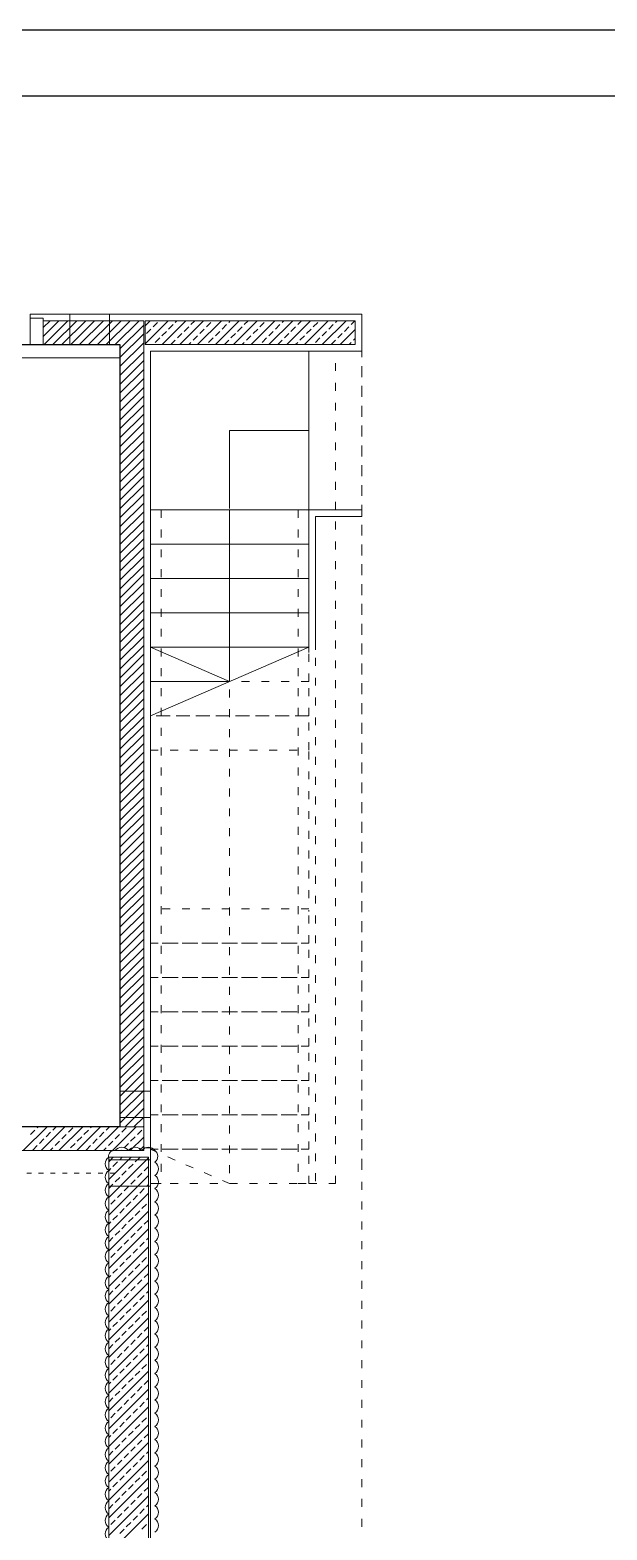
# Model space of a CAD drawing. Header units: millimetres. Extents: x 1780 to 154263, y -7240 to 17216.
# Drawn here: x 143554 to 143990, y 4276 to 5411 of the extents above; entities that cross this region are included whole.
import ezdxf

# ---------------------------------------------------------------- set-up
doc = ezdxf.new("R2010")
doc.units = ezdxf.units.MM
doc.linetypes.add('ACAD_ISO03W100', pattern=[30, 12, -18])
for name, color, linetype, lineweight in [('2d_SX_gruba przekroje', 90, 'Continuous', 20), ('2d_SX_instalacje - kanalizacja opadowa', 130, 'Continuous', 5), ('2d_SX_instalacje szkic - wentylacja nawiew', 170, 'Continuous', 5), ('2d_SX_oznaczenia', 40, 'Continuous', 0), ('2d_SX_przebicia', 96, 'Continuous', 13), ('2d_SX_stolarka drzwiowa', 211, 'Continuous', 5), ('2d_SX_szraf', 251, 'Continuous', 0), ('2d_SX_warstwy', 181, 'Continuous', 9), ('2d_SX_widok', 10, 'Continuous', 9), ('SX_PZT_utwardzona', 10, 'Continuous', 9)]:
    doc.layers.add(name, color=color, linetype=linetype, lineweight=lineweight)
doc.layers.add('2d_SX_powierzchnia', color=251, linetype='Continuous', plot=False)
doc.layers.add('2d_SX_rewizja 18 września', color=210, linetype='Continuous')
doc.layers.add('60 instalacje elektryka', color=10, linetype='Continuous')
doc.layers.add('2d_SX_zmiany względem PnB', color=7, linetype='Continuous', lineweight=15, true_color=0x0f4bff)

# ---------------------------------------------------------------- blocks, each defined once
blk = doc.blocks.new('PDKLD B2')
at = {"layer": '2d_SX_gruba przekroje', "color": 8}
for p, q in [((109079.9, -11252.1), (108988.9, -11252.1)), ((108988.9, -11252.1), (108988.9, -11275.1)), ((109239.9, -11252.1), (109079.9, -11252.1)), ((109239.9, -11280.1), (109239.9, -11252.1)), ((108988.9, -11275.1), (109056.9, -11275.1)), ((109056.9, -11275.1), (109056.9, -11867.1)), ((109079.9, -11280.1), (109239.9, -11280.1)), ((109079.9, -11885.1), (109079.9, -11280.1)), ((109079.9, -11280.1), (109084.9, -11280.1)), ((109056.9, -11867.1), (108711.4, -11867.1)), ((109074.9, -11883.1), (109079.9, -11883.1)), ((109079.9, -12235.4), (109079.9, -11884.1)), ((108324.9, -11885.1), (109074.9, -11885.1)), ((109048.4, -11890.1), (109048.4, -12226.9)), ((109079.9, -11885.1), (109079.9, -11885.1))]:
    blk.add_line(p, q, dxfattribs=at)
at = {"layer": '2d_SX_instalacje - kanalizacja opadowa', "color": 8, "ltscale": 8}
for p, q in [((108708.9, -11275.1), (109056.9, -11275.1)), ((109056.9, -11275.1), (109056.9, -11285.1)), ((109056.9, -11285.1), (108708.9, -11285.1))]:
    blk.add_line(p, q, dxfattribs=at)
at = {"layer": '2d_SX_instalacje szkic - wentylacja nawiew', "color": 8, "linetype": 'ACAD_ISO03W100', "ltscale": 0.3}
blk.add_line((108680.4, -11902.1), (109056.9, -11902.1), dxfattribs=at)
at = {"layer": '2d_SX_oznaczenia', "color": 8, "ltscale": 0.5}
for p, q in [((109199.9, -11340.1), (109139.9, -11340.1)), ((109139.9, -11340.1), (109139.9, -11399.1)), ((109139.9, -11530.1), (109139.9, -11400.1)), ((109139.9, -11530.1), (109079.9, -11504.1)), ((109079.9, -11556.1), (109199.9, -11504.1))]:
    blk.add_line(p, q, dxfattribs=at)
at = {"layer": '2d_SX_oznaczenia', "color": 8, "linetype": 'ACAD_ISO03W100', "ltscale": 0.5}
for p, q in [((109139.9, -11401.1), (109139.9, -11910.1)), ((109139.9, -11910.1), (109079.9, -11884.1))]:
    blk.add_line(p, q, dxfattribs=at)
at = {"layer": '2d_SX_powierzchnia', "color": 8}
for p, q in [((108708.9, -11275.1), (109056.9, -11275.1)), ((109056.9, -11275.1), (109056.9, -11867.1)), ((109056.9, -11867.1), (108708.9, -11867.1))]:
    blk.add_line(p, q, dxfattribs=at)
at = {"layer": '2d_SX_przebicia', "color": 8}
for p, q in [((109049.1, -11252.1), (109019.1, -11252.1)), ((109019.1, -11252.1), (109019.1, -11275.1)), ((109049.1, -11275.1), (109049.1, -11252.1)), ((109019.1, -11275.1), (109049.1, -11275.1)), ((109079.9, -11840.1), (109056.9, -11840.1)), ((109056.9, -11840.1), (109056.9, -11860.1)), ((109079.9, -11860.1), (109079.9, -11840.1)), ((109056.9, -11860.1), (109079.9, -11860.1)), ((109048.4, -11892.1), (109079.9, -11892.1)), ((109048.4, -11912.1), (109048.4, -11892.1)), ((109079.9, -11892.1), (109079.9, -11912.1)), ((109079.9, -11912.1), (109048.4, -11912.1))]:
    blk.add_line(p, q, dxfattribs=at)
at = {"layer": '2d_SX_stolarka drzwiowa', "color": 8}
for p, q in [((108988.9, -11275.1), (108988.9, -11255.1)), ((108988.9, -11255.1), (108998.9, -11255.1)), ((108998.9, -11255.1), (108998.9, -11275.1)), ((108998.9, -11275.1), (108988.9, -11275.1))]:
    blk.add_line(p, q, dxfattribs=at)
at = {"layer": '2d_SX_szraf', "color": 8, "linetype": 'Continuous'}
for p, q in [((108998.9, -11262.2), (109004, -11257.1)), ((108998.9, -11269), (109010.7, -11257.1)), ((108999.5, -11275.1), (109017.5, -11257.1)), ((109006.2, -11275.1), (109024.2, -11257.1)), ((109013, -11275.1), (109031, -11257.1)), ((109019.7, -11275.1), (109037.7, -11257.1)), ((109026.4, -11275.1), (109044.4, -11257.1)), ((109033.2, -11275.1), (109051.2, -11257.1)), ((109039.9, -11275.1), (109057.9, -11257.1)), ((109046.6, -11275.1), (109064.6, -11257.1)), ((109053.4, -11275.1), (109071.4, -11257.1)), ((109056.9, -11278.3), (109074.9, -11260.3)), ((109075.9, -11261), (109079.8, -11257.1)), ((109075.9, -11274.5), (109093.3, -11257.1)), ((109082, -11261.7), (109085.3, -11258.3)), ((109088.8, -11275.1), (109106.8, -11257.1)), ((109093.7, -11263.4), (109097.1, -11260)), ((109098.8, -11258.3), (109100, -11257.1)), ((109102.2, -11275.1), (109120.2, -11257.1)), ((109110.6, -11260), (109113.5, -11257.1)), ((109115.7, -11275.1), (109133.7, -11257.1)), ((109122.4, -11261.7), (109125.7, -11258.3)), ((109129.2, -11275.1), (109147.2, -11257.1)), ((109134.2, -11263.4), (109137.5, -11260)), ((109139.2, -11258.3), (109140.4, -11257.1)), ((109142.7, -11275.1), (109160.7, -11257.1)), ((109151, -11260), (109153.9, -11257.1)), ((109156.1, -11275.1), (109174.1, -11257.1)), ((109162.8, -11261.7), (109166.1, -11258.3)), ((109169.6, -11275.1), (109187.6, -11257.1)), ((109174.6, -11263.4), (109177.9, -11260)), ((109179.6, -11258.3), (109180.9, -11257.1)), ((109183.1, -11275.1), (109201.1, -11257.1)), ((109191.4, -11260), (109194.3, -11257.1)), ((109196.5, -11275.1), (109214.5, -11257.1)), ((109203.2, -11261.7), (109206.6, -11258.3)), ((109210, -11275.1), (109228, -11257.1)), ((109215, -11263.4), (109218.3, -11260)), ((109220, -11258.3), (109221.3, -11257.1)), ((109231.8, -11260), (109234.7, -11257.1)), ((109056.9, -11285), (109074.9, -11267)), ((109076.9, -11266.8), (109080.3, -11263.4)), ((109083.6, -11273.5), (109087, -11270.1)), ((109088.7, -11268.4), (109092.1, -11265.1)), ((109095.5, -11275.1), (109098.8, -11271.8)), ((109100.5, -11270.1), (109103.8, -11266.8)), ((109105.5, -11265.1), (109108.9, -11261.7)), ((109112.3, -11271.8), (109115.6, -11268.4)), ((109117.3, -11266.8), (109120.7, -11263.4)), ((109124, -11273.5), (109127.4, -11270.1)), ((109129.1, -11268.4), (109132.5, -11265.1)), ((109135.9, -11275.1), (109139.2, -11271.8)), ((109140.9, -11270.1), (109144.3, -11266.8)), ((109145.9, -11265.1), (109149.3, -11261.7)), ((109152.7, -11271.8), (109156, -11268.4)), ((109157.7, -11266.8), (109161.1, -11263.4)), ((109164.5, -11273.5), (109167.8, -11270.1)), ((109169.5, -11268.4), (109172.9, -11265.1)), ((109176.3, -11275.1), (109179.6, -11271.8)), ((109181.3, -11270.1), (109184.7, -11266.8)), ((109186.3, -11265.1), (109189.7, -11261.7)), ((109193.1, -11271.8), (109196.5, -11268.4)), ((109198.1, -11266.8), (109201.5, -11263.4)), ((109204.9, -11273.5), (109208.2, -11270.1)), ((109209.9, -11268.4), (109213.3, -11265.1)), ((109216.7, -11275.1), (109220, -11271.8)), ((109221.7, -11270.1), (109225.1, -11266.8)), ((109223.5, -11275.1), (109234.9, -11263.7)), ((109226.8, -11265.1), (109230.1, -11261.7)), ((109233.5, -11271.8), (109234.9, -11270.4)), ((109056.9, -11291.8), (109074.9, -11273.8)), ((109056.9, -11298.5), (109074.9, -11280.5)), ((109109, -11275.1), (109110.6, -11273.5)), ((109149.4, -11275.1), (109151, -11273.5)), ((109189.8, -11275.1), (109191.4, -11273.5)), ((109230.2, -11275.1), (109231.8, -11273.5)), ((109056.9, -11305.2), (109074.9, -11287.2)), ((109056.9, -11312), (109074.9, -11294)), ((109056.9, -11318.7), (109074.9, -11300.7)), ((109056.9, -11325.5), (109074.9, -11307.5)), ((109056.9, -11332.2), (109074.9, -11314.2)), ((109056.9, -11338.9), (109074.9, -11320.9)), ((109056.9, -11345.7), (109074.9, -11327.7)), ((109056.9, -11352.4), (109074.9, -11334.4)), ((109056.9, -11359.1), (109074.9, -11341.1)), ((109056.9, -11365.9), (109074.9, -11347.9)), ((109056.9, -11372.6), (109074.9, -11354.6)), ((109056.9, -11379.3), (109074.9, -11361.3)), ((109056.9, -11386.1), (109074.9, -11368.1)), ((109056.9, -11392.8), (109074.9, -11374.8)), ((109056.9, -11399.5), (109074.9, -11381.5)), ((109056.9, -11406.3), (109074.9, -11388.3)), ((109056.9, -11413), (109074.9, -11395)), ((109056.9, -11419.7), (109074.9, -11401.7)), ((109056.9, -11426.5), (109074.9, -11408.5)), ((109056.9, -11433.2), (109074.9, -11415.2)), ((109056.9, -11440), (109074.9, -11422)), ((109056.9, -11446.7), (109074.9, -11428.7)), ((109056.9, -11453.4), (109074.9, -11435.4)), ((109056.9, -11460.2), (109074.9, -11442.2)), ((109056.9, -11466.9), (109074.9, -11448.9)), ((109056.9, -11473.6), (109074.9, -11455.6)), ((109056.9, -11480.4), (109074.9, -11462.4)), ((109056.9, -11487.1), (109074.9, -11469.1)), ((109056.9, -11493.8), (109074.9, -11475.8)), ((109056.9, -11500.6), (109074.9, -11482.6)), ((109056.9, -11507.3), (109074.9, -11489.3)), ((109056.9, -11514), (109074.9, -11496)), ((109056.9, -11520.8), (109074.9, -11502.8)), ((109056.9, -11527.5), (109074.9, -11509.5)), ((109056.9, -11534.2), (109074.9, -11516.2)), ((109056.9, -11541), (109074.9, -11523)), ((109056.9, -11547.7), (109074.9, -11529.7)), ((109056.9, -11554.5), (109074.9, -11536.5)), ((109056.9, -11561.2), (109074.9, -11543.2)), ((109056.9, -11567.9), (109074.9, -11549.9)), ((109056.9, -11574.7), (109074.9, -11556.7)), ((109056.9, -11581.4), (109074.9, -11563.4)), ((109056.9, -11588.1), (109074.9, -11570.1)), ((109056.9, -11594.9), (109074.9, -11576.9)), ((109056.9, -11601.6), (109074.9, -11583.6)), ((109056.9, -11608.3), (109074.9, -11590.3)), ((109056.9, -11615.1), (109074.9, -11597.1)), ((109056.9, -11621.8), (109074.9, -11603.8)), ((109056.9, -11628.5), (109074.9, -11610.5)), ((109056.9, -11635.3), (109074.9, -11617.3)), ((109056.9, -11642), (109074.9, -11624)), ((109056.9, -11648.7), (109074.9, -11630.7)), ((109056.9, -11655.5), (109074.9, -11637.5)), ((109056.9, -11662.2), (109074.9, -11644.2)), ((109056.9, -11668.9), (109074.9, -11650.9)), ((109056.9, -11675.7), (109074.9, -11657.7)), ((109056.9, -11682.4), (109074.9, -11664.4)), ((109056.9, -11689.2), (109074.9, -11671.2)), ((109056.9, -11695.9), (109074.9, -11677.9)), ((109056.9, -11702.6), (109074.9, -11684.6)), ((109056.9, -11709.4), (109074.9, -11691.4)), ((109056.9, -11716.1), (109074.9, -11698.1)), ((109056.9, -11722.8), (109074.9, -11704.8)), ((109056.9, -11729.6), (109074.9, -11711.6)), ((109056.9, -11736.3), (109074.9, -11718.3)), ((109056.9, -11743), (109074.9, -11725)), ((109056.9, -11749.8), (109074.9, -11731.8)), ((109056.9, -11756.5), (109074.9, -11738.5)), ((109056.9, -11763.2), (109074.9, -11745.2)), ((109056.9, -11770), (109074.9, -11752)), ((109056.9, -11776.7), (109074.9, -11758.7)), ((109056.9, -11783.4), (109074.9, -11765.4)), ((109056.9, -11790.2), (109074.9, -11772.2)), ((109056.9, -11796.9), (109074.9, -11778.9)), ((109056.9, -11803.7), (109074.9, -11785.7)), ((109056.9, -11810.4), (109074.9, -11792.4)), ((109056.9, -11817.1), (109074.9, -11799.1)), ((109056.9, -11823.9), (109074.9, -11805.9)), ((109056.9, -11830.6), (109074.9, -11812.6)), ((109056.9, -11837.3), (109074.9, -11819.3)), ((109056.9, -11844.1), (109074.9, -11826.1)), ((109056.9, -11850.8), (109074.9, -11832.8)), ((109056.9, -11857.5), (109074.9, -11839.5)), ((109056.9, -11864.3), (109074.9, -11846.3)), ((109060.8, -11867.1), (109074.9, -11853)), ((109067.5, -11867.1), (109074.9, -11859.7)), ((108983.8, -11885.1), (109001.8, -11867.1)), ((108989.3, -11872.9), (108992.6, -11869.6)), ((108994.3, -11867.9), (108995.1, -11867.1)), ((108997.3, -11885.1), (109015.3, -11867.1)), ((109001.1, -11874.6), (109004.4, -11871.2)), ((109006.1, -11869.6), (109008.6, -11867.1)), ((109010.8, -11885.1), (109028.8, -11867.1)), ((109012.9, -11876.3), (109016.2, -11872.9)), ((109017.9, -11871.2), (109021.3, -11867.9)), ((109024.3, -11885.1), (109042.3, -11867.1)), ((109029.7, -11872.9), (109033.1, -11869.6)), ((109034.7, -11867.9), (109035.5, -11867.1)), ((109037.7, -11885.1), (109055.7, -11867.1)), ((109041.5, -11874.6), (109044.8, -11871.2)), ((109046.5, -11869.6), (109049, -11867.1)), ((109051.2, -11885.1), (109069.2, -11867.1)), ((109053.3, -11876.3), (109056.6, -11872.9)), ((109058.3, -11871.2), (109061.7, -11867.9)), ((109070.1, -11872.9), (109073.5, -11869.6)), ((109074.3, -11867.1), (109074.9, -11866.5)), ((108991, -11884.7), (108994.3, -11881.3)), ((108996, -11879.7), (108999.4, -11876.3)), ((109004.1, -11885.1), (109006.1, -11883)), ((109007.8, -11881.3), (109011.2, -11878)), ((109017.5, -11885.1), (109017.9, -11884.7)), ((109019.6, -11883), (109023, -11879.7)), ((109024.6, -11878), (109028, -11874.6)), ((109031.4, -11884.7), (109034.7, -11881.3)), ((109036.4, -11879.7), (109039.8, -11876.3)), ((109044.5, -11885.1), (109046.5, -11883)), ((109048.2, -11881.3), (109051.6, -11878)), ((109057.9, -11885.1), (109058.3, -11884.7)), ((109060, -11883), (109063.4, -11879.7)), ((109064.7, -11885.1), (109074.9, -11874.9)), ((109065, -11878), (109068.4, -11874.6)), ((109071.8, -11884.7), (109074.9, -11881.6)), ((109048.4, -11893.5), (109051.8, -11890.1)), ((109048.4, -11907), (109065.3, -11890.1)), ((109048.4, -11920.5), (109078.4, -11890.5)), ((109051.6, -11897), (109055, -11893.6)), ((109056.7, -11892), (109058.6, -11890.1)), ((109063.4, -11898.7), (109066.8, -11895.3)), ((109068.5, -11893.6), (109071.9, -11890.3)), ((109048.4, -11900.3), (109050, -11898.7)), ((109048.4, -11934), (109078.4, -11904)), ((109053.3, -11908.8), (109056.7, -11905.4)), ((109058.4, -11903.7), (109061.7, -11900.4)), ((109065.1, -11910.5), (109068.5, -11907.1)), ((109070.2, -11905.4), (109073.5, -11902.1)), ((109075.2, -11900.4), (109078.4, -11897.2)), ((109048.4, -11913.7), (109051.6, -11910.5)), ((109048.4, -11947.4), (109078.4, -11917.4)), ((109055, -11920.6), (109058.4, -11917.2)), ((109060.1, -11915.5), (109063.4, -11912.2)), ((109066.8, -11922.3), (109070.2, -11918.9)), ((109071.9, -11917.2), (109075.2, -11913.8)), ((109076.9, -11912.2), (109078.4, -11910.7)), ((109050, -11925.6), (109053.3, -11922.3)), ((109056.7, -11932.4), (109060.1, -11929)), ((109061.7, -11927.3), (109065.1, -11923.9)), ((109073.5, -11929), (109076.9, -11925.6)), ((109048.4, -11960.9), (109078.4, -11930.9)), ((109048.4, -11940.7), (109050, -11939.1)), ((109051.6, -11937.4), (109055, -11934.1)), ((109058.4, -11944.2), (109061.7, -11940.8)), ((109063.4, -11939.1), (109066.8, -11935.7)), ((109068.5, -11934.1), (109071.9, -11930.7)), ((109075.2, -11940.8), (109078.4, -11937.6)), ((109048.4, -11974.4), (109078.4, -11944.4)), ((109048.4, -11954.2), (109051.6, -11950.9)), ((109053.3, -11949.2), (109056.7, -11945.8)), ((109060.1, -11955.9), (109063.4, -11952.6)), ((109065.1, -11950.9), (109068.5, -11947.5)), ((109070.2, -11945.8), (109073.5, -11942.5)), ((109076.9, -11952.6), (109078.4, -11951.1)), ((109048.4, -11987.8), (109078.4, -11957.8)), ((109050, -11966), (109053.3, -11962.7)), ((109055, -11961), (109058.4, -11957.6)), ((109061.7, -11967.7), (109065.1, -11964.4)), ((109066.8, -11962.7), (109070.2, -11959.3)), ((109071.9, -11957.6), (109075.2, -11954.3)), ((109048.4, -12001.3), (109078.4, -11971.3)), ((109051.6, -11977.8), (109055, -11974.5)), ((109056.7, -11972.8), (109060.1, -11969.4)), ((109068.5, -11974.5), (109071.9, -11971.1)), ((109073.5, -11969.4), (109076.9, -11966)), ((109048.4, -11981.1), (109050, -11979.5)), ((109048.4, -12014.8), (109078.4, -11984.8)), ((109053.3, -11989.6), (109056.7, -11986.2)), ((109058.4, -11984.6), (109061.7, -11981.2)), ((109063.4, -11979.5), (109066.8, -11976.1)), ((109070.2, -11986.2), (109073.5, -11982.9)), ((109075.2, -11981.2), (109078.4, -11978)), ((109048.4, -11994.6), (109051.6, -11991.3)), ((109048.4, -12028.2), (109078.4, -11998.2)), ((109055, -12001.4), (109058.4, -11998)), ((109060.1, -11996.4), (109063.4, -11993)), ((109065.1, -11991.3), (109068.5, -11987.9)), ((109071.9, -11998), (109075.2, -11994.7)), ((109076.9, -11993), (109078.4, -11991.5)), ((109050, -12006.5), (109053.3, -12003.1)), ((109061.7, -12008.1), (109065.1, -12004.8)), ((109066.8, -12003.1), (109070.2, -11999.7)), ((109073.5, -12009.8), (109076.9, -12006.5)), ((109048.4, -12041.7), (109078.4, -12011.7)), ((109048.4, -12021.5), (109050, -12019.9)), ((109051.6, -12018.2), (109055, -12014.9)), ((109056.7, -12013.2), (109060.1, -12009.8)), ((109063.4, -12019.9), (109066.8, -12016.6)), ((109068.5, -12014.9), (109071.9, -12011.5)), ((109075.2, -12021.6), (109078.4, -12018.5)), ((109048.4, -12055.2), (109078.4, -12025.2)), ((109048.4, -12035), (109051.6, -12031.7)), ((109053.3, -12030), (109056.7, -12026.7)), ((109058.4, -12025), (109061.7, -12021.6)), ((109065.1, -12031.7), (109068.5, -12028.3)), ((109070.2, -12026.7), (109073.5, -12023.3)), ((109076.9, -12033.4), (109078.4, -12031.9)), ((109048.4, -12068.7), (109078.4, -12038.7)), ((109050, -12046.9), (109053.3, -12043.5)), ((109055, -12041.8), (109058.4, -12038.4)), ((109060.1, -12036.8), (109063.4, -12033.4)), ((109066.8, -12043.5), (109070.2, -12040.1)), ((109071.9, -12038.4), (109075.2, -12035.1)), ((109048.4, -12082.1), (109078.4, -12052.1)), ((109056.7, -12053.6), (109060.1, -12050.2)), ((109061.7, -12048.6), (109065.1, -12045.2)), ((109068.5, -12055.3), (109071.9, -12051.9)), ((109073.5, -12050.2), (109076.9, -12046.9)), ((109048.4, -12061.9), (109050, -12060.3)), ((109048.4, -12095.6), (109078.4, -12065.6)), ((109051.6, -12058.7), (109055, -12055.3)), ((109058.4, -12065.4), (109061.7, -12062)), ((109063.4, -12060.3), (109066.8, -12057)), ((109070.2, -12067.1), (109073.5, -12063.7)), ((109075.2, -12062), (109078.4, -12058.9)), ((109048.4, -12075.4), (109051.6, -12072.1)), ((109053.3, -12070.4), (109056.7, -12067.1)), ((109060.1, -12077.2), (109063.4, -12073.8)), ((109065.1, -12072.1), (109068.5, -12068.8)), ((109071.9, -12078.9), (109075.2, -12075.5)), ((109076.9, -12073.8), (109078.4, -12072.3)), ((109048.4, -12109.1), (109078.4, -12079.1)), ((109050, -12087.3), (109053.3, -12083.9)), ((109055, -12082.2), (109058.4, -12078.9)), ((109061.7, -12089), (109065.1, -12085.6)), ((109066.8, -12083.9), (109070.2, -12080.5)), ((109073.5, -12090.6), (109076.9, -12087.3)), ((109048.4, -12122.5), (109078.4, -12092.5)), ((109051.6, -12099.1), (109055, -12095.7)), ((109056.7, -12094), (109060.1, -12090.6)), ((109063.4, -12100.7), (109066.8, -12097.4)), ((109068.5, -12095.7), (109071.9, -12092.3)), ((109075.2, -12102.4), (109078.4, -12099.3)), ((109048.4, -12102.3), (109050, -12100.7)), ((109048.4, -12136), (109078.4, -12106)), ((109053.3, -12110.9), (109056.7, -12107.5)), ((109058.4, -12105.8), (109061.7, -12102.4)), ((109065.1, -12112.5), (109068.5, -12109.2)), ((109070.2, -12107.5), (109073.5, -12104.1)), ((109048.4, -12115.8), (109051.6, -12112.5)), ((109048.4, -12149.5), (109078.4, -12119.5)), ((109055, -12122.6), (109058.4, -12119.3)), ((109060.1, -12117.6), (109063.4, -12114.2)), ((109066.8, -12124.3), (109070.2, -12121)), ((109071.9, -12119.3), (109075.2, -12115.9)), ((109076.9, -12114.2), (109078.4, -12112.7)), ((109048.4, -12162.9), (109078.4, -12132.9)), ((109050, -12127.7), (109053.3, -12124.3)), ((109056.7, -12134.4), (109060.1, -12131.1)), ((109061.7, -12129.4), (109065.1, -12126)), ((109068.5, -12136.1), (109071.9, -12132.7)), ((109073.5, -12131.1), (109076.9, -12127.7)), ((109048.4, -12142.7), (109050, -12141.2)), ((109051.6, -12139.5), (109055, -12136.1)), ((109058.4, -12146.2), (109061.7, -12142.8)), ((109063.4, -12141.2), (109066.8, -12137.8)), ((109070.2, -12147.9), (109073.5, -12144.5)), ((109075.2, -12142.8), (109078.4, -12139.7)), ((109048.4, -12176.4), (109078.4, -12146.4)), ((109048.4, -12156.2), (109051.6, -12152.9)), ((109053.3, -12151.3), (109056.7, -12147.9)), ((109060.1, -12158), (109063.4, -12154.6)), ((109065.1, -12152.9), (109068.5, -12149.6)), ((109071.9, -12159.7), (109075.2, -12156.3)), ((109076.9, -12154.6), (109078.4, -12153.2)), ((109048.4, -12189.9), (109078.4, -12159.9)), ((109050, -12168.1), (109053.3, -12164.7)), ((109055, -12163), (109058.4, -12159.7)), ((109061.7, -12169.8), (109065.1, -12166.4)), ((109066.8, -12164.7), (109070.2, -12161.4)), ((109073.5, -12171.5), (109076.9, -12168.1)), ((109056.7, -12174.8), (109060.1, -12171.5))]:
    blk.add_line(p, q, dxfattribs=at)
at = {"layer": '2d_SX_warstwy', "color": 8}
for p, q in [((109074.9, -11257.1), (108998.9, -11257.1)), ((108998.9, -11257.1), (108998.9, -11275.1)), ((109074.9, -11885.1), (109074.9, -11257.1)), ((109075.9, -11257.1), (109234.9, -11257.1)), ((109075.9, -11275.1), (109075.9, -11257.1)), ((109234.9, -11257.1), (109234.9, -11275.1)), ((108998.9, -11275.1), (109056.9, -11275.1)), ((109056.9, -11275.1), (109056.9, -11867.1)), ((109234.9, -11275.1), (109075.9, -11275.1)), ((109056.9, -11867.1), (108342.9, -11867.1)), ((108342.9, -11867.1), (109074.9, -11867.1)), ((109074.9, -11867.1), (109074.9, -11885.1)), ((108324.9, -11885.1), (109074.9, -11885.1)), ((109074.9, -11885.1), (108324.9, -11885.1)), ((109078.4, -11890.1), (109048.4, -11890.1)), ((109048.4, -11890.1), (109048.4, -12226.9)), ((109078.4, -12235), (109078.4, -11890.1))]:
    blk.add_line(p, q, dxfattribs=at)
at = {"layer": '2d_SX_widok', "color": 8, "linetype": 'ACAD_ISO03W100', "ltscale": 0.5}
for p, q in [((109219.9, -11910.1), (109219.9, -11280.1)), ((109239.9, -11897.4), (109239.9, -11272.1)), ((109239.9, -12514.7), (109239.9, -11280.1)), ((109079.9, -11400.1), (109088.1, -11400.1)), ((109088.1, -11400.1), (109088.1, -11910.1)), ((109199.9, -11400.1), (109191.7, -11400.1)), ((109191.7, -11400.1), (109191.7, -11910.1)), ((109204.9, -11497.2), (109204.9, -11910.1)), ((109199.9, -11530.1), (109199.9, -11504.1)), ((109199.9, -11530.1), (109139.9, -11530.1)), ((109199.9, -11556.1), (109199.9, -11530.1)), ((109079.9, -11556.1), (109079.9, -11582.1)), ((109199.9, -11556.1), (109079.9, -11556.1)), ((109084.4, -11556.1), (109199.9, -11556.1)), ((109199.9, -11582.1), (109199.9, -11556.1)), ((109079.9, -11582.1), (109199.9, -11582.1)), ((109199.9, -11583.1), (109199.9, -11704.1)), ((109199.9, -11702.1), (109079.9, -11702.1)), ((109079.9, -11702.1), (109079.9, -11728.1)), ((109199.9, -11728.1), (109199.9, -11702.1)), ((109079.9, -11728.1), (109199.9, -11728.1)), ((109199.9, -11728.1), (109079.9, -11728.1)), ((109079.9, -11728.1), (109079.9, -11754.1)), ((109199.9, -11754.1), (109199.9, -11728.1)), ((109079.9, -11754.1), (109199.9, -11754.1)), ((109199.9, -11754.1), (109079.9, -11754.1)), ((109079.9, -11754.1), (109079.9, -11780.1)), ((109199.9, -11780.1), (109199.9, -11754.1)), ((109199.9, -11780.1), (109079.9, -11780.1)), ((109079.9, -11780.1), (109079.9, -11806.1)), ((109079.9, -11780.1), (109199.9, -11780.1)), ((109199.9, -11806.1), (109199.9, -11780.1)), ((109199.9, -11806.1), (109079.9, -11806.1)), ((109079.9, -11806.1), (109079.9, -11832.1)), ((109079.9, -11806.1), (109199.9, -11806.1)), ((109199.9, -11832.1), (109199.9, -11806.1)), ((109199.9, -11832.1), (109079.9, -11832.1)), ((109079.9, -11832.1), (109079.9, -11858.1)), ((109079.9, -11832.1), (109199.9, -11832.1)), ((109199.9, -11858.1), (109199.9, -11832.1)), ((109199.9, -11858.1), (109079.9, -11858.1)), ((109079.9, -11858.1), (109079.9, -11884.1)), ((109079.9, -11858.1), (109199.9, -11858.1)), ((109199.9, -11884.1), (109199.9, -11858.1)), ((109199.9, -11884.1), (109079.9, -11884.1)), ((109079.9, -11884.1), (109079.9, -11910.1)), ((109079.9, -11884.1), (109199.9, -11884.1)), ((109199.9, -11910.1), (109199.9, -11884.1)), ((109079.9, -11910.1), (109199.9, -11910.1)), ((109088.1, -11910.1), (109079.9, -11910.1)), ((109191.7, -11910.1), (109199.9, -11910.1)), ((109199.9, -11910.1), (109219.9, -11910.1))]:
    blk.add_line(p, q, dxfattribs=at)
at = {"layer": '2d_SX_zmiany względem PnB', "color": 8}
for centre, radius, start, end in [((109058.4, -11888.6), 6.1, 35, 145), ((109068.4, -11888.6), 6.1, 35, 145), ((109078.4, -11888.6), 6.1, 35, 145), ((109051.9, -11895.1), 6.1, 125, 235), ((109052.6, -11889.3), 4.32, 80, 190), ((109080.3, -11889.4), 5.3, 305, 55), ((109079.9, -11898.8), 6.1, 305, 55), ((109051.9, -11905.1), 6.1, 125, 235), ((109079.9, -11908.8), 6.1, 305, 55), ((109051.9, -11915.1), 6.1, 125, 235), ((109079.9, -11918.8), 6.1, 305, 55), ((109051.9, -11925.1), 6.1, 125, 235), ((109051.9, -11935.1), 6.1, 125, 235), ((109079.9, -11928.8), 6.1, 305, 55), ((109051.9, -11945.1), 6.1, 125, 235), ((109079.9, -11938.8), 6.1, 305, 55), ((109051.9, -11955.1), 6.1, 125, 235), ((109079.9, -11948.8), 6.1, 305, 55), ((109051.9, -11965.1), 6.1, 125, 235), ((109079.9, -11958.8), 6.1, 305, 55), ((109079.9, -11968.8), 6.1, 305, 55), ((109051.9, -11975.1), 6.1, 125, 235), ((109079.9, -11978.8), 6.1, 305, 55), ((109051.9, -11985.1), 6.1, 125, 235), ((109079.9, -11988.8), 6.1, 305, 55), ((109051.9, -11995.1), 6.1, 125, 235), ((109079.9, -11998.8), 6.1, 305, 55), ((109051.9, -12005.1), 6.1, 125, 235), ((109079.9, -12008.8), 6.1, 305, 55), ((109051.9, -12015.1), 6.1, 125, 235), ((109051.9, -12025.1), 6.1, 125, 235), ((109079.9, -12018.8), 6.1, 305, 55), ((109051.9, -12035.1), 6.1, 125, 235), ((109079.9, -12028.8), 6.1, 305, 55), ((109051.9, -12045.1), 6.1, 125, 235), ((109079.9, -12038.8), 6.1, 305, 55), ((109079.9, -12048.8), 6.1, 305, 55), ((109051.9, -12055.1), 6.1, 125, 235), ((109079.9, -12058.8), 6.1, 305, 55), ((109051.9, -12065.1), 6.1, 125, 235), ((109079.9, -12068.8), 6.1, 305, 55), ((109051.9, -12075.1), 6.1, 125, 235), ((109079.9, -12078.8), 6.1, 305, 55), ((109051.9, -12085.1), 6.1, 125, 235), ((109079.9, -12088.8), 6.1, 305, 55), ((109051.9, -12095.1), 6.1, 125, 235), ((109051.9, -12105.1), 6.1, 125, 235), ((109079.9, -12098.8), 6.1, 305, 55), ((109051.9, -12115.1), 6.1, 125, 235), ((109079.9, -12108.8), 6.1, 305, 55), ((109051.9, -12125.1), 6.1, 125, 235), ((109079.9, -12118.8), 6.1, 305, 55), ((109051.9, -12135.1), 6.1, 125, 235), ((109079.9, -12128.8), 6.1, 305, 55), ((109079.9, -12138.8), 6.1, 305, 55), ((109051.9, -12145.1), 6.1, 125, 235), ((109079.9, -12148.8), 6.1, 305, 55), ((109051.9, -12155.1), 6.1, 125, 235), ((109079.9, -12158.8), 6.1, 305, 55), ((109051.9, -12165.1), 6.1, 125, 235), ((109079.9, -12168.8), 6.1, 305, 55), ((109051.9, -12175.1), 6.1, 125, 235)]:
    blk.add_arc(centre, radius, start, end, dxfattribs=at)
at = {"layer": 'SX_PZT_utwardzona', "color": 8}
for p, q in [((109079.9, -11400.1), (109079.9, -11280.1)), ((109079.9, -11280.1), (109199.9, -11280.1)), ((109199.9, -11280.1), (109199.9, -11400.1)), ((109199.9, -11400.1), (109079.9, -11400.1)), ((109199.9, -11400.1), (109079.9, -11400.1)), ((109079.9, -11400.1), (109079.9, -11426.1)), ((109199.9, -11410.1), (109199.9, -11400.1)), ((109199.9, -11400.1), (109239.9, -11400.1)), ((109199.9, -11508.2), (109199.9, -11400.1)), ((109199.9, -11400.1), (109204.9, -11400.1)), ((109199.9, -11426.1), (109199.9, -11405.1)), ((109239.9, -11405.1), (109204.9, -11405.1)), ((109204.9, -11405.1), (109204.9, -11410.1)), ((109204.9, -11405.1), (109204.9, -11506.2)), ((109239.9, -11400.1), (109239.9, -11405.1)), ((109079.9, -11426.1), (109199.9, -11426.1)), ((109199.9, -11426.1), (109079.9, -11426.1)), ((109079.9, -11426.1), (109079.9, -11452.1)), ((109199.9, -11452.1), (109199.9, -11426.1)), ((109079.9, -11452.1), (109199.9, -11452.1)), ((109199.9, -11452.1), (109079.9, -11452.1)), ((109079.9, -11452.1), (109079.9, -11478.1)), ((109199.9, -11478.1), (109199.9, -11452.1)), ((109199.9, -11478.1), (109079.9, -11478.1)), ((109079.9, -11478.1), (109079.9, -11504.1)), ((109079.9, -11478.1), (109199.9, -11478.1)), ((109199.9, -11504.1), (109199.9, -11478.1)), ((109079.9, -11504.1), (109199.9, -11504.1)), ((109139.9, -11530.1), (109079.9, -11530.1)), ((109079.9, -11530.1), (109079.9, -11555.8))]:
    blk.add_line(p, q, dxfattribs=at)

msp = doc.modelspace()

# ---------------------------------------------------------------- linework, layer by layer
at = {"layer": '60 instalacje elektryka'}
for points in [[(145411.1, 5410.6), (141206.5, 5410.6), (141206.5, 2437.4), (145411.1, 2437.4)], [(141298, 2487.4), (145360, 2487.4), (145360, 5360.6), (141298, 5360.6)]]:
    msp.add_lwpolyline(points, close=True, dxfattribs=at)

# ---------------------------------------------------------------- block references
at = {"layer": '2d_SX_rewizja 18 września'}
msp.add_blockref('PDKLD B2', (34565.1, 16447.7), dxfattribs=at)

doc.saveas('drawing.dxf')
